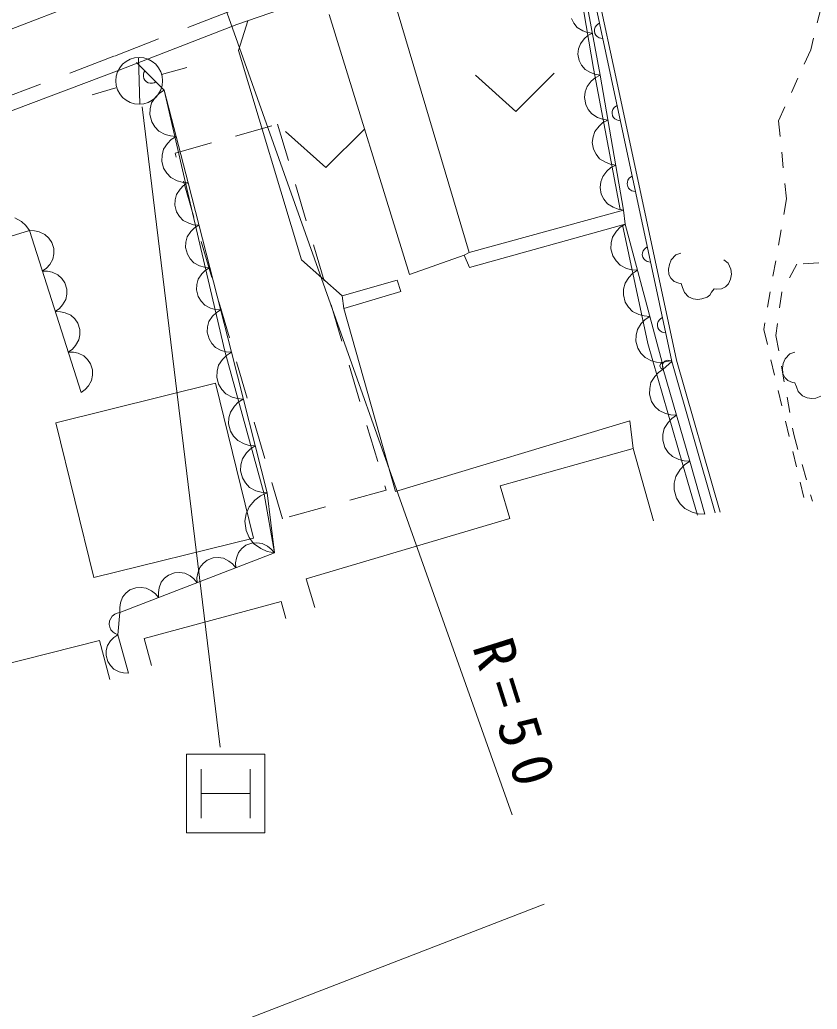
# Model space of a CAD drawing. Units: millimetres, scale not verified. Extents: x 40000 to 680000, y 20000 to 380000.
# Drawn here: x 201778 to 227162, y 302776 to 334270 of the extents above; entities that cross this region are included whole.
import ezdxf

# ---------------------------------------------------------------- set-up
doc = ezdxf.new("R2010")
doc.units = ezdxf.units.MM
doc.header["$LTSCALE"] = 1000
for name, pattern in [('USER1', [9.899999, 7.790164, -0.97377, 0.162295, -0.97377]), ('USER3', [2.5, 1.5, -1]), ('USER4', [2, 1.2, -0.8]), ('USER5', [1, 0.5, -0.5])]:
    doc.linetypes.add(name, pattern=pattern)
for name, color, linetype, lineweight in [('S-BGD', 1, 'Continuous', 13), ('S-BGD-HTXT', 6, 'Continuous', 13), ('S-BMK', 2, 'Continuous', 13)]:
    doc.layers.add(name, color=color, linetype=linetype, lineweight=lineweight)
doc.styles.add('ＭＳ ゴシック', font='')
doc.styles.get('ＭＳ ゴシック').set_extended_font_data('MS Gothic')

msp = doc.modelspace()

# ---------------------------------------------------------------- linework, layer by layer
at = {"layer": 'S-BGD'}
for p, q in [((220043, 332720), (219331, 336937)), ((219515, 336516), (220249, 332510)), ((212475, 335425), (208687, 334125)), ((220109, 335443), (220752, 332456)), ((220605, 332424), (219962, 335412)), ((213645, 335055), (216078, 326861)), ((209032, 334234), (208744, 333294)), ((214183, 326163), (211627, 334439)), ((219340, 334307), (219419, 334159)), ((219419, 334159), (219526, 334027)), ((220179, 334132), (220231, 334163)), ((208687, 334125), (204941, 332670)), ((219526, 334027), (219697, 333924)), ((219697, 333924), (219841, 333871)), ((219841, 333871), (220004, 333846)), ((220004, 333846), (219860, 333767)), ((220072, 333912), (220076, 333973)), ((220088, 333836), (220072, 333912)), ((220076, 333973), (220094, 334033)), ((220094, 334033), (220138, 334093)), ((220138, 334093), (220179, 334132)), ((219745, 333663), (219622, 333506)), ((219860, 333767), (219745, 333663)), ((220117, 333783), (220088, 333836)), ((220158, 333735), (220117, 333783)), ((220222, 333700), (220158, 333735)), ((220276, 333681), (220222, 333700)), ((220336, 333674), (220276, 333681)), ((208744, 333294), (210744, 326633)), ((219568, 333345), (219547, 333179)), ((219622, 333506), (219568, 333345)), ((206377, 332033), (205490, 332910)), ((205559, 333072), (205595, 331580)), ((219547, 333179), (219585, 332972)), ((219585, 332972), (219664, 332824)), ((204941, 332670), (195589, 329126)), ((205715, 332537), (205728, 332593)), ((205728, 332593), (205755, 332647)), ((206286, 332524), (207097, 332752)), ((219664, 332824), (219771, 332692)), ((219771, 332692), (219942, 332589)), ((219942, 332589), (220086, 332536)), ((220893, 328236), (220043, 332720)), ((205712, 332464), (205715, 332537)), ((205730, 332404), (205712, 332464)), ((205759, 332350), (205730, 332404)), ((205814, 332296), (205759, 332350)), ((205868, 332267), (205814, 332296)), ((205929, 332250), (205868, 332267)), ((206057, 332269), (206001, 332255)), ((206111, 332296), (206057, 332269)), ((216285, 332506), (217564, 331356)), ((217564, 331356), (218784, 332568)), ((219969, 332318), (219836, 332151)), ((220094, 332428), (219969, 332318)), ((220086, 332536), (220249, 332510)), ((220249, 332510), (220094, 332428)), ((220249, 332510), (220997, 328215)), ((222534, 323395), (220605, 332424)), ((220752, 332456), (222680, 323432)), ((204836, 332107), (204078, 331884)), ((206001, 332255), (205929, 332250)), ((206377, 332033), (206222, 331934)), ((207134, 329082), (206377, 332033)), ((206377, 332033), (207048, 329077)), ((219778, 331978), (219753, 331801)), ((219836, 332151), (219778, 331978)), ((206100, 331809), (205975, 331623)), ((206222, 331934), (206100, 331809)), ((219753, 331801), (219792, 331579)), ((208152, 311121), (205678, 331495)), ((205928, 331438), (205917, 331251)), ((205975, 331623), (205928, 331438)), ((219792, 331579), (219875, 331420)), ((219875, 331420), (219988, 331278)), ((220633, 331294), (220638, 331355)), ((220638, 331355), (220656, 331415)), ((220656, 331415), (220700, 331474)), ((220700, 331474), (220741, 331513)), ((220741, 331513), (220793, 331544)), ((205917, 331251), (205976, 331022)), ((205976, 331022), (206076, 330863)), ((219988, 331278), (220170, 331165)), ((220170, 331165), (220324, 331107)), ((220324, 331107), (220498, 331079)), ((220498, 331079), (220343, 330996)), ((220650, 331218), (220633, 331294)), ((220679, 331164), (220650, 331218)), ((220720, 331117), (220679, 331164)), ((220783, 331082), (220720, 331117)), ((220837, 331062), (220783, 331082)), ((220898, 331055), (220837, 331062)), ((206076, 330863), (206206, 330723)), ((206206, 330723), (206405, 330621)), ((210241, 330716), (211520, 329565)), ((211520, 329565), (212740, 330777)), ((220085, 330719), (220027, 330547)), ((220218, 330886), (220085, 330719)), ((220343, 330996), (220218, 330886)), ((206405, 330621), (206571, 330573)), ((206600, 330459), (206479, 330333)), ((206571, 330573), (206756, 330558)), ((206756, 330558), (206600, 330459)), ((220027, 330547), (220002, 330369)), ((206354, 330148), (206307, 329963)), ((206479, 330333), (206354, 330148)), ((220002, 330369), (220041, 330147)), ((220041, 330147), (220124, 329988)), ((206307, 329963), (206296, 329775)), ((206296, 329775), (206355, 329546)), ((220124, 329988), (220237, 329846)), ((220237, 329846), (220419, 329734)), ((206355, 329546), (206455, 329387)), ((220468, 329454), (220334, 329287)), ((220419, 329734), (220573, 329676)), ((220592, 329565), (220468, 329454)), ((220573, 329676), (220748, 329647)), ((220748, 329647), (220592, 329565)), ((206455, 329387), (206585, 329248)), ((206585, 329248), (206784, 329145)), ((206784, 329145), (206950, 329097)), ((220334, 329287), (220276, 329115)), ((221119, 329105), (221137, 329165)), ((221137, 329165), (221180, 329224)), ((221180, 329224), (221222, 329263)), ((221222, 329263), (221274, 329294)), ((206882, 328877), (206767, 328708)), ((206992, 328992), (206882, 328877)), ((206950, 329097), (207134, 329082)), ((207134, 329082), (206992, 328992)), ((207048, 329077), (208301, 323722)), ((208512, 323688), (207134, 329082)), ((220276, 329115), (220252, 328937)), ((220252, 328937), (220290, 328716)), ((221114, 329044), (221119, 329105)), ((221130, 328968), (221114, 329044)), ((221160, 328914), (221130, 328968)), ((221200, 328866), (221160, 328914)), ((221264, 328831), (221200, 328866)), ((221318, 328812), (221264, 328831)), ((221379, 328805), (221318, 328812)), ((206724, 328539), (206714, 328368)), ((206767, 328708), (206724, 328539)), ((220290, 328716), (220373, 328557)), ((220373, 328557), (220486, 328414)), ((206714, 328368), (206767, 328159)), ((220997, 328215), (216078, 326861)), ((220486, 328414), (220668, 328302)), ((220668, 328302), (220822, 328244)), ((220822, 328244), (220997, 328215)), ((220997, 328215), (220893, 328236)), ((221045, 327765), (220997, 328215)), ((201829, 327845), (201623, 327971)), ((206767, 328159), (206858, 328013)), ((206858, 328013), (206977, 327885)), ((206977, 327885), (207159, 327792)), ((202084, 327558), (194223, 325167)), ((201970, 327721), (201829, 327845)), ((202084, 327558), (201970, 327721)), ((203729, 322407), (202084, 327558)), ((202249, 327553), (202084, 327558)), ((202398, 327520), (202249, 327553)), ((207159, 327792), (207310, 327748)), ((207337, 327643), (207226, 327529)), ((207310, 327748), (207479, 327734)), ((207479, 327734), (207337, 327643)), ((216093, 326383), (221045, 327766)), ((220891, 327666), (220772, 327539)), ((221045, 327766), (220891, 327666)), ((221772, 323970), (220959, 327742)), ((222232, 323359), (221045, 327765)), ((202580, 327439), (202398, 327520)), ((202702, 327322), (202580, 327439)), ((202799, 327186), (202702, 327322)), ((207111, 327359), (207068, 327191)), ((207226, 327529), (207111, 327359)), ((220649, 327352), (220604, 327167)), ((220772, 327539), (220649, 327352)), ((202862, 326987), (202799, 327186)), ((202863, 326820), (202862, 326987)), ((207068, 327191), (207058, 327019)), ((207058, 327019), (207112, 326810)), ((220604, 327167), (220596, 326980)), ((220596, 326980), (220657, 326752)), ((221600, 326855), (221617, 326915)), ((221617, 326915), (221661, 326974)), ((221661, 326974), (221702, 327013)), ((221702, 327013), (221755, 327044)), ((202729, 326483), (202831, 326654)), ((202831, 326654), (202863, 326820)), ((207112, 326810), (207203, 326665)), ((207203, 326665), (207321, 326537)), ((210744, 326633), (212038, 325479)), ((214183, 326163), (215926, 326781)), ((216078, 326861), (215926, 326781)), ((215926, 326781), (216093, 326383)), ((220657, 326752), (220758, 326594)), ((221595, 326793), (221600, 326855)), ((221611, 326718), (221595, 326793)), ((221640, 326664), (221611, 326718)), ((221681, 326616), (221640, 326664)), ((221745, 326581), (221681, 326616)), ((222514, 326631), (222456, 326483)), ((222661, 326790), (222514, 326631)), ((222826, 326845), (222661, 326790)), ((224325, 326528), (224185, 326631)), ((202495, 326270), (202628, 326366)), ((202628, 326366), (202729, 326483)), ((207321, 326537), (207503, 326443)), ((207503, 326443), (207655, 326399)), ((207681, 326295), (207570, 326180)), ((207655, 326399), (207823, 326385)), ((207823, 326385), (207681, 326295)), ((220758, 326594), (220890, 326456)), ((220890, 326456), (221090, 326357)), ((221090, 326357), (221256, 326311)), ((221256, 326311), (221441, 326297)), ((221441, 326297), (221287, 326197)), ((221799, 326562), (221745, 326581)), ((221859, 326555), (221799, 326562)), ((222456, 326483), (222432, 326330)), ((222432, 326330), (222441, 326167)), ((224416, 326332), (224325, 326528)), ((224431, 326172), (224416, 326332)), ((202660, 326266), (202495, 326270)), ((202809, 326232), (202660, 326266)), ((202991, 326152), (202809, 326232)), ((203113, 326035), (202991, 326152)), ((203210, 325899), (203113, 326035)), ((207456, 326011), (207413, 325842)), ((207570, 326180), (207456, 326011)), ((213794, 325982), (212038, 325479)), ((213911, 325626), (213794, 325982)), ((221167, 326070), (221044, 325883)), ((221287, 326197), (221167, 326070)), ((222441, 326167), (222502, 326041)), ((222502, 326041), (222604, 325944)), ((224343, 325868), (224407, 326019)), ((224407, 326019), (224431, 326172)), ((203274, 325699), (203210, 325899)), ((203274, 325532), (203274, 325699)), ((207413, 325842), (207403, 325671)), ((207403, 325671), (207456, 325462)), ((221000, 325698), (220991, 325511)), ((221044, 325883), (221000, 325698)), ((222604, 325944), (222756, 325884)), ((222756, 325884), (222830, 325873)), ((222830, 325873), (222876, 325744)), ((222876, 325744), (222933, 325593)), ((223799, 325599), (223882, 325707)), ((223882, 325707), (223961, 325695)), ((223961, 325695), (224120, 325705)), ((224120, 325705), (224246, 325766)), ((224246, 325766), (224343, 325868)), ((203140, 325195), (203242, 325366)), ((203242, 325366), (203274, 325532)), ((207456, 325462), (207547, 325316)), ((212038, 325479), (212089, 325084)), ((212089, 325084), (213911, 325626)), ((220991, 325511), (221053, 325283)), ((222933, 325593), (223068, 325451)), ((223068, 325451), (223215, 325392)), ((223215, 325392), (223363, 325369)), ((223363, 325369), (223492, 325384)), ((223492, 325384), (223658, 325439)), ((223658, 325439), (223744, 325506)), ((223744, 325506), (223799, 325599)), ((202907, 324982), (203039, 325078)), ((203039, 325078), (203140, 325195)), ((207547, 325316), (207666, 325188)), ((207666, 325188), (207848, 325095)), ((207848, 325095), (207999, 325051)), ((207999, 325051), (208168, 325037)), ((208168, 325037), (208026, 324946)), ((213738, 319251), (212089, 325084)), ((221053, 325283), (221154, 325125)), ((221154, 325125), (221286, 324987)), ((203071, 324978), (202907, 324982)), ((203221, 324944), (203071, 324978)), ((203402, 324864), (203221, 324944)), ((203525, 324747), (203402, 324864)), ((203621, 324611), (203525, 324747)), ((207915, 324832), (207800, 324663)), ((208026, 324946), (207915, 324832)), ((221286, 324987), (221486, 324888)), ((221486, 324888), (221652, 324842)), ((221683, 324728), (221563, 324601)), ((221652, 324842), (221837, 324828)), ((221837, 324828), (221683, 324728)), ((222098, 324664), (222142, 324724)), ((222142, 324724), (222183, 324763)), ((222183, 324763), (222236, 324793)), ((203685, 324411), (203621, 324611)), ((203685, 324245), (203685, 324411)), ((207757, 324494), (207747, 324322)), ((207800, 324663), (207757, 324494)), ((221440, 324414), (221396, 324229)), ((221563, 324601), (221440, 324414)), ((222076, 324543), (222080, 324604)), ((222092, 324467), (222076, 324543)), ((222080, 324604), (222098, 324664)), ((222121, 324414), (222092, 324467)), ((222162, 324366), (222121, 324414)), ((203653, 324078), (203685, 324245)), ((207747, 324322), (207801, 324113)), ((207801, 324113), (207892, 323968)), ((221396, 324229), (221387, 324042)), ((222226, 324331), (222162, 324366)), ((222280, 324312), (222226, 324331)), ((222340, 324305), (222280, 324312)), ((203318, 323695), (203451, 323790)), ((203451, 323790), (203552, 323908)), ((203552, 323908), (203653, 324078)), ((207892, 323968), (208010, 323840)), ((208010, 323840), (208192, 323746)), ((221387, 324042), (221448, 323814)), ((221448, 323814), (221550, 323656)), ((223049, 319556), (221772, 323970)), ((203483, 323690), (203318, 323695)), ((203632, 323656), (203483, 323690)), ((203814, 323576), (203632, 323656)), ((203936, 323459), (203814, 323576)), ((204033, 323323), (203936, 323459)), ((208233, 323462), (208106, 323275)), ((208192, 323746), (208344, 323703)), ((208355, 323589), (208233, 323462)), ((209552, 319169), (208301, 323722)), ((208344, 323703), (208512, 323688)), ((208512, 323688), (208355, 323589)), ((209649, 319217), (208512, 323688)), ((221550, 323656), (221682, 323518)), ((221682, 323518), (221882, 323419)), ((226139, 323477), (226081, 323329)), ((226286, 323636), (226139, 323477)), ((226451, 323691), (226286, 323636)), ((204097, 323124), (204033, 323323)), ((208106, 323275), (208058, 323089)), ((221882, 323419), (222048, 323373)), ((222048, 323373), (222232, 323359)), ((222261, 323145), (222108, 323042)), ((222159, 323283), (222155, 323257)), ((222155, 323257), (222159, 323224)), ((222169, 323309), (222159, 323283)), ((222159, 323224), (222170, 323200)), ((222190, 323333), (222169, 323309)), ((222170, 323200), (222186, 323178)), ((222186, 323178), (222213, 323160)), ((222209, 323348), (222190, 323333)), ((222232, 323359), (222209, 323348)), ((222213, 323160), (222235, 323151)), ((222232, 323359), (222528, 323424)), ((222261, 323145), (222232, 323359)), ((222249, 323326), (222234, 323282)), ((222234, 323282), (222234, 323228)), ((222234, 323228), (222243, 323187)), ((222235, 323151), (222261, 323145)), ((222243, 323187), (222261, 323145)), ((222271, 323366), (222249, 323326)), ((222261, 323145), (222534, 323395)), ((223108, 320217), (222261, 323145)), ((222314, 323405), (222271, 323366)), ((222355, 323424), (222314, 323405)), ((222400, 323435), (222355, 323424)), ((222454, 323429), (222400, 323435)), ((222495, 323418), (222454, 323429)), ((222534, 323395), (222495, 323418)), ((223918, 318580), (222534, 323395)), ((222680, 323432), (224069, 318600)), ((226081, 323329), (226057, 323176)), ((226057, 323176), (226066, 323013)), ((204065, 322791), (204097, 322957)), ((204097, 322957), (204097, 323124)), ((208058, 323089), (208046, 322899)), ((208046, 322899), (208105, 322668)), ((221991, 322913), (221871, 322723)), ((222108, 323042), (221991, 322913)), ((226066, 323013), (226127, 322887)), ((226127, 322887), (226229, 322790)), ((208005, 322699), (202923, 321445)), ((203862, 322503), (203963, 322620)), ((203963, 322620), (204065, 322791)), ((208005, 322699), (209220, 317775)), ((208105, 322668), (208206, 322507)), ((208206, 322507), (208337, 322366)), ((221830, 322537), (221825, 322349)), ((221871, 322723), (221830, 322537)), ((226229, 322790), (226381, 322730)), ((226381, 322730), (226455, 322719)), ((226455, 322719), (226501, 322590)), ((226501, 322590), (226558, 322439)), ((203729, 322407), (203862, 322503)), ((208337, 322366), (208538, 322262)), ((208538, 322262), (208705, 322214)), ((208705, 322214), (208891, 322198)), ((208891, 322198), (208734, 322098)), ((221825, 322349), (221890, 322122)), ((226558, 322439), (226693, 322297)), ((226693, 322297), (226840, 322238)), ((226840, 322238), (226988, 322215)), ((226988, 322215), (227117, 322230)), ((227117, 322230), (227283, 322285)), ((208612, 321972), (208485, 321785)), ((208734, 322098), (208612, 321972)), ((221890, 322122), (221995, 321966)), ((221995, 321966), (222130, 321830)), ((208437, 321598), (208425, 321409)), ((208485, 321785), (208437, 321598)), ((222130, 321830), (222332, 321734)), ((222332, 321734), (222499, 321691)), ((222532, 321577), (222415, 321448)), ((222499, 321691), (222684, 321681)), ((222684, 321681), (222532, 321577)), ((202923, 321445), (204137, 316521)), ((208425, 321409), (208484, 321178)), ((221198, 321501), (213738, 319251)), ((221198, 321501), (221305, 320624)), ((222295, 321259), (222253, 321072)), ((222415, 321448), (222295, 321259)), ((208484, 321178), (208585, 321017)), ((208585, 321017), (208716, 320876)), ((222253, 321072), (222248, 320885)), ((208716, 320876), (208917, 320772)), ((208917, 320772), (209084, 320723)), ((209084, 320723), (209270, 320707)), ((209270, 320707), (209113, 320608)), ((217065, 319434), (221305, 320624)), ((221950, 318324), (221305, 320624)), ((222248, 320885), (222314, 320658)), ((222314, 320658), (222419, 320501)), ((208990, 320481), (208863, 320294)), ((209113, 320608), (208990, 320481)), ((222419, 320501), (222553, 320366)), ((222553, 320366), (222755, 320270)), ((208816, 320108), (208804, 319918)), ((208863, 320294), (208816, 320108)), ((222755, 320270), (222923, 320227)), ((222933, 320099), (222797, 319952)), ((222923, 320227), (223108, 320217)), ((223108, 320217), (222933, 320099)), ((223585, 318537), (223108, 320217)), ((208804, 319918), (208863, 319687)), ((208863, 319687), (208963, 319526)), ((222659, 319735), (222611, 319522)), ((222797, 319952), (222659, 319735)), ((208963, 319526), (209095, 319385)), ((209095, 319385), (209296, 319281)), ((217373, 318399), (217065, 319434)), ((222611, 319522), (222604, 319307)), ((223049, 319556), (223352, 318507)), ((209437, 319118), (209265, 318980)), ((209296, 319281), (209463, 319233)), ((209649, 319217), (209437, 319118)), ((209463, 319233), (209649, 319217)), ((209552, 319169), (209883, 317299)), ((209883, 317299), (209649, 319217)), ((222604, 319307), (222678, 319046)), ((222678, 319046), (222797, 318867)), ((209077, 318767), (208987, 318542)), ((209265, 318980), (209077, 318767)), ((222797, 318867), (222950, 318711)), ((208987, 318542), (208943, 318308)), ((222950, 318711), (223181, 318599)), ((223181, 318599), (223372, 318549)), ((223372, 318549), (223585, 318537)), ((208943, 318308), (208979, 318011)), ((210895, 316476), (217373, 318399)), ((208979, 318011), (209079, 317794)), ((209079, 317794), (209219, 317598)), ((204137, 316521), (209220, 317775)), ((208974, 317542), (208847, 317440)), ((209165, 317616), (208974, 317542)), ((209327, 317625), (209165, 317616)), ((209219, 317598), (209453, 317436)), ((209491, 317604), (209327, 317625)), ((209663, 317514), (209491, 317604)), ((209783, 317423), (209663, 317514)), ((204963, 315403), (209883, 317299)), ((208097, 317151), (207935, 317142)), ((208261, 317130), (208097, 317151)), ((208740, 317314), (208673, 317133)), ((208847, 317440), (208740, 317314)), ((209453, 317436), (209654, 317349)), ((209654, 317349), (209883, 317299)), ((209883, 317299), (209783, 317423)), ((207510, 316840), (207443, 316659)), ((207617, 316966), (207510, 316840)), ((207744, 317068), (207617, 316966)), ((207935, 317142), (207744, 317068)), ((208433, 317041), (208261, 317130)), ((208553, 316949), (208433, 317041)), ((208653, 316825), (208553, 316949)), ((208673, 317133), (208648, 316986)), ((208648, 316986), (208653, 316825)), ((206514, 316594), (206387, 316492)), ((206705, 316668), (206514, 316594)), ((206867, 316677), (206705, 316668)), ((207031, 316656), (206867, 316677)), ((207203, 316567), (207031, 316656)), ((207323, 316475), (207203, 316567)), ((207443, 316659), (207418, 316512)), ((206280, 316367), (206212, 316185)), ((206387, 316492), (206280, 316367)), ((207423, 316351), (207323, 316475)), ((207418, 316512), (207423, 316351)), ((210895, 316476), (211170, 315567)), ((205050, 315893), (204982, 315711)), ((205157, 316019), (205050, 315893)), ((205284, 316120), (205157, 316019)), ((205474, 316194), (205284, 316120)), ((205637, 316203), (205474, 316194)), ((205800, 316182), (205637, 316203)), ((205973, 316093), (205800, 316182)), ((206093, 316001), (205973, 316093)), ((206193, 315877), (206093, 316001)), ((206212, 316185), (206188, 316038)), ((206188, 316038), (206193, 315877)), ((204982, 315711), (204958, 315564)), ((210102, 315752), (205739, 314579)), ((210102, 315752), (210248, 315211)), ((204722, 315288), (204672, 315214)), ((204806, 315349), (204722, 315288)), ((204879, 315385), (204806, 315349)), ((204963, 315403), (204879, 315385)), ((204895, 314697), (204963, 315403)), ((204958, 315564), (204963, 315403)), ((204638, 315134), (204627, 315024)), ((204627, 315024), (204645, 314939)), ((204672, 315214), (204638, 315134)), ((204645, 314939), (204680, 314857)), ((204680, 314857), (204751, 314781)), ((204751, 314781), (204816, 314734)), ((204895, 314697), (204767, 314612)), ((204816, 314734), (204895, 314697)), ((205236, 313473), (204895, 314697)), ((204313, 314510), (193297, 311736)), ((204313, 314510), (204647, 313274)), ((204566, 314349), (204531, 314193)), ((204668, 314505), (204566, 314349)), ((204767, 314612), (204668, 314505)), ((205969, 313721), (205739, 314579)), ((204531, 314193), (204525, 314037)), ((204525, 314037), (204578, 313847)), ((204578, 313847), (204664, 313716)), ((204664, 313716), (204775, 313602)), ((204775, 313602), (204943, 313520)), ((204943, 313520), (205082, 313483)), ((205082, 313483), (205236, 313473)), ((207081, 308391), (207081, 310891)), ((207081, 310891), (209581, 310891)), ((209581, 310891), (209581, 308391)), ((207550, 310422), (207550, 308860)), ((209113, 310422), (209113, 308860)), ((207550, 309641), (209113, 309641)), ((209581, 308391), (207081, 308391))]:
    msp.add_line(p, q, dxfattribs=at)
at = {"layer": 'S-BGD', "linetype": 'USER5'}
for p, q in [((227757, 336603), (226958, 333318)), ((226958, 333318), (225930, 331049)), ((225930, 331049), (226183, 328569)), ((226183, 328569), (225460, 324416)), ((226513, 326496), (226032, 325599)), ((227210, 326534), (226513, 326496)), ((226032, 325599), (225848, 324226)), ((225460, 324416), (226759, 318949)), ((225848, 324226), (226415, 321074)), ((226415, 321074), (227009, 318943))]:
    msp.add_line(p, q, dxfattribs=at)
at = {"layer": 'S-BGD', "linetype": 'USER3'}
for p, q in [((208526, 334566), (204773, 333108)), ((204773, 333108), (195421, 329565))]:
    msp.add_line(p, q, dxfattribs=at)
at = {"layer": 'S-BGD', "linetype": 'USER4'}
for p, q in [((206722, 330025), (209985, 330944)), ((209985, 330944), (213442, 319294)), ((210145, 318390), (206722, 330025)), ((213442, 319294), (210145, 318390))]:
    msp.add_line(p, q, dxfattribs=at)
at = {"layer": 'S-BGD'}
msp.add_circle((205577, 332326), 746, dxfattribs=at)
at = {"layer": 'S-BGD-HTXT'}
for p, q in [((217457, 308964), (207705, 336370)), ((109530, 263982), (218467, 306125))]:
    msp.add_line(p, q, dxfattribs=at)
at = {"layer": 'S-BMK', "linetype": 'USER1'}
msp.add_line((162163, 318752), (207705, 336370), dxfattribs=at)

# ---------------------------------------------------------------- texts
at = {"layer": 'S-BGD-HTXT', "insert": (216153, 314317), "char_height": 1320, "attachment_point": 7, "rotation": 287.5, "style": 'ＭＳ ゴシック'}
msp.add_mtext('\\T1.44;R=50', dxfattribs=at)

doc.saveas('drawing.dxf')
